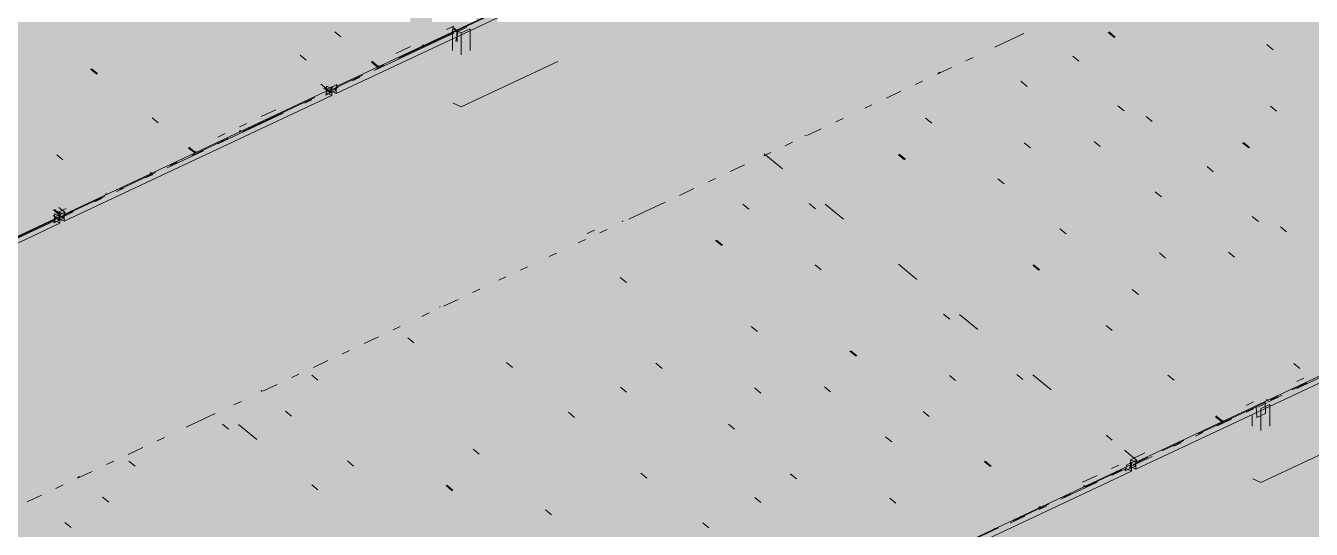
# Model space of a CAD drawing. Header units: millimetres. Extents: x 5 to 1315, y 5 to 292.
# Drawn here: x 1129.06 to 1138.85, y 240.31 to 244.14 of the extents above; entities that cross this region are included whole.
import ezdxf

# ---------------------------------------------------------------- set-up
doc = ezdxf.new("R2010")
doc.units = ezdxf.units.MM
doc.layers.add('EXISTING', color=7, linetype='Continuous')
doc.layers.add('IMAGES', color=7, linetype='Continuous')

# ---------------------------------------------------------------- blocks, each defined once
blk = doc.blocks.new('SHEET_03')
at = {"layer": 'EXISTING', "color": 250, "lineweight": 9}
for p, q in [((231.4271, 243.6754), (233.4635, 244.6314)), ((231.4271, 243.6234), (233.4635, 244.5794)), ((231.9016, 243.8917), (232.8373, 244.331)), ((231.4161, 244.0905), (231.4628, 244.0534)), ((231.7157, 243.798), (232.3211, 244.0822)), ((232.3211, 244.1342), (232.2661, 244.1084)), ((232.307, 244.1318), (232.3537, 244.0947)), ((232.312, 244.1157), (232.3786, 244.0844)), ((232.312, 243.9491), (232.312, 244.1157)), ((232.3537, 244.0947), (232.3369, 244.022)), ((232.4105, 244.132), (232.3439, 244.1006)), ((232.3439, 244.1006), (232.3467, 244.0161)), ((232.4204, 244.126), (232.3537, 244.0947)), ((232.3786, 244.0844), (232.4453, 244.1157)), ((232.3786, 244.0844), (232.3786, 243.9178)), ((232.4453, 243.9491), (232.4453, 244.1157)), ((236.4388, 243.9753), (236.659, 244.0787)), ((237.3013, 244.0874), (237.3478, 244.0492)), ((237.3545, 244.0523), (237.308, 244.0905)), ((231.9909, 243.9792), (231.8808, 243.9275)), ((232.0826, 243.9903), (232.0809, 243.983)), ((232.0809, 243.983), (232.0876, 243.9862)), ((232.0893, 243.9935), (232.0826, 243.9903)), ((232.0876, 243.9862), (232.0893, 243.9935)), ((238.5554, 243.9561), (238.5089, 243.9943)), ((231.1987, 243.877), (231.152, 243.9141)), ((236.2187, 243.872), (236.2737, 243.8978)), ((237.0782, 243.8688), (237.0318, 243.907)), ((229.5579, 243.8082), (229.6046, 243.7711)), ((229.6113, 243.7743), (229.5646, 243.8113)), ((231.7415, 243.8237), (231.6948, 243.8608)), ((231.6965, 243.8681), (231.7432, 243.831)), ((231.7365, 243.8142), (231.7915, 243.84)), ((231.7432, 243.831), (231.7415, 243.8237)), ((231.7415, 243.8237), (231.7482, 243.8268)), ((231.7499, 243.8341), (231.7432, 243.831)), ((231.7482, 243.8268), (231.7499, 243.8341)), ((232.3786, 243.5216), (233.1121, 243.8659)), ((235.9985, 243.7686), (236.1086, 243.8203)), ((236.0101, 243.7749), (236.012, 243.782)), ((236.0168, 243.778), (236.0101, 243.7749)), ((236.012, 243.782), (236.0186, 243.7852)), ((236.0186, 243.7852), (236.0168, 243.778)), ((231.3106, 243.6935), (231.3573, 243.6565)), ((231.3521, 243.6793), (231.3938, 243.6597)), ((231.3521, 243.6273), (231.3521, 243.6793)), ((231.399, 243.676), (231.3573, 243.6565)), ((231.3885, 243.6306), (231.399, 243.676)), ((231.4323, 243.6917), (231.3907, 243.6721)), ((231.4063, 243.6592), (231.6264, 243.7625)), ((231.4219, 243.6462), (231.4323, 243.6917)), ((231.5506, 243.7204), (231.6056, 243.7463)), ((235.8334, 243.6911), (235.8884, 243.7169)), ((236.6832, 243.6772), (236.6368, 243.7154)), ((229.3574, 242.7037), (231.3938, 243.6597)), ((229.3574, 242.6517), (231.3938, 243.6077)), ((230.7125, 243.3334), (231.2629, 243.5918)), ((231.3335, 243.6637), (231.3802, 243.6267)), ((231.3885, 243.6306), (231.3418, 243.6676)), ((231.3573, 243.6565), (231.3469, 243.611)), ((231.3469, 243.611), (231.3885, 243.6306)), ((231.3938, 243.6077), (231.3521, 243.6273)), ((231.3907, 243.6721), (231.3802, 243.6267)), ((231.3802, 243.6267), (231.4219, 243.6462)), ((231.3854, 243.6429), (231.4405, 243.6688)), ((231.3854, 243.6429), (231.4271, 243.6234)), ((231.3938, 243.6597), (231.3938, 243.6077)), ((231.4271, 243.6234), (231.4271, 243.6754)), ((235.6133, 243.5877), (235.7233, 243.6394)), ((230.9668, 243.4984), (230.8568, 243.4468)), ((231.187, 243.5498), (231.242, 243.5756)), ((232.3175, 243.5503), (232.3786, 243.5216)), ((235.4481, 243.5102), (235.5032, 243.5361)), ((237.3748, 243.5281), (237.4213, 243.4899)), ((238.5821, 243.4887), (238.5356, 243.5269)), ((230.0252, 243.4375), (230.0719, 243.4004)), ((230.5265, 243.2397), (231.0219, 243.4722)), ((230.7467, 243.3951), (230.6916, 243.3692)), ((235.228, 243.4069), (235.283, 243.4327)), ((235.9579, 243.3967), (235.9115, 243.4349)), ((237.6357, 243.4105), (237.5892, 243.4487)), ((230.5816, 243.3176), (230.5265, 243.2917)), ((230.6916, 243.3373), (230.69, 243.33)), ((230.69, 243.33), (230.6966, 243.3332)), ((230.6983, 243.3404), (230.6916, 243.3373)), ((230.6966, 243.3332), (230.6983, 243.3404)), ((234.9937, 243.304), (235.0004, 243.3071)), ((235.0078, 243.3035), (235.1179, 243.3552)), ((230.1413, 243.0588), (230.4165, 243.188)), ((230.3506, 243.1707), (230.3038, 243.2078)), ((230.3055, 243.215), (230.3522, 243.178)), ((230.3272, 243.1526), (230.6024, 243.2818)), ((234.8427, 243.226), (234.8978, 243.2518)), ((236.6623, 243.2474), (236.7088, 243.2092)), ((237.2407, 243.2189), (237.1942, 243.2571)), ((238.3233, 243.2472), (238.3698, 243.209)), ((238.3765, 243.2122), (238.33, 243.2504)), ((229.2996, 243.1559), (229.3464, 243.1188)), ((230.1621, 243.0751), (230.2171, 243.1009)), ((230.3522, 243.178), (230.3506, 243.1707)), ((230.3506, 243.1707), (230.3572, 243.1738)), ((230.3589, 243.1811), (230.3522, 243.178)), ((230.3572, 243.1738), (230.3589, 243.1811)), ((234.6776, 243.1485), (234.7326, 243.1743)), ((234.8226, 243.0498), (234.6833, 243.1644)), ((235.7048, 243.1578), (235.7512, 243.1197)), ((235.7579, 243.1228), (235.7115, 243.161)), ((229.7768, 242.8942), (230.052, 243.0234)), ((229.9761, 242.9813), (230.0312, 243.0071)), ((230.0128, 243.0186), (230.0112, 243.0114)), ((230.0112, 243.0114), (230.0178, 243.0145)), ((230.0195, 243.0218), (230.0128, 243.0186)), ((230.0178, 243.0145), (230.0195, 243.0218)), ((234.4241, 243.0295), (234.5342, 243.0811)), ((238.1002, 243.0286), (238.0538, 243.0668)), ((229.756, 242.8779), (229.811, 242.9038)), ((234.0388, 242.8486), (234.1489, 242.9003)), ((234.259, 242.952), (234.314, 242.9778)), ((236.4623, 242.9735), (236.5087, 242.9353)), ((229.3365, 242.6875), (229.6668, 242.8425)), ((229.5909, 242.8004), (229.6459, 242.8263)), ((229.6734, 242.8593), (229.6718, 242.852)), ((229.6718, 242.852), (229.6784, 242.8551)), ((229.6801, 242.8624), (229.6734, 242.8593)), ((229.6784, 242.8551), (229.6801, 242.8624)), ((233.6536, 242.6677), (233.9288, 242.7969)), ((237.7052, 242.837), (237.6588, 242.8752)), ((229.2742, 242.7375), (229.3209, 242.7004)), ((229.2823, 242.7076), (229.324, 242.6881)), ((229.2823, 242.6556), (229.2823, 242.7076)), ((229.3293, 242.7043), (229.2825, 242.7414)), ((229.3293, 242.7043), (229.2876, 242.6848)), ((229.2898, 242.7245), (229.3365, 242.6875)), ((229.3054, 242.7116), (229.3521, 242.6745)), ((229.3209, 242.7004), (229.3105, 242.655)), ((229.3707, 242.7491), (229.3157, 242.7233)), ((229.3157, 242.7233), (229.3157, 242.6712)), ((229.3574, 242.7037), (229.3157, 242.7233)), ((229.3157, 242.6712), (229.4258, 242.7229)), ((229.3626, 242.72), (229.3159, 242.7571)), ((229.3188, 242.6589), (229.3293, 242.7043)), ((229.3626, 242.72), (229.3209, 242.7004)), ((229.3521, 242.6745), (229.3626, 242.72)), ((229.3574, 242.6517), (229.3574, 242.7037)), ((234.567, 242.7437), (234.5205, 242.7819)), ((235.0263, 242.7855), (235.0728, 242.7473)), ((235.2872, 242.668), (235.1478, 242.7825)), ((227.2876, 241.732), (229.324, 242.6881)), ((227.2876, 241.68), (229.324, 242.636)), ((228.732, 242.3972), (229.2823, 242.6556)), ((228.9179, 242.4909), (229.3032, 242.6718)), ((229.3188, 242.6589), (229.2721, 242.6959)), ((229.2876, 242.6848), (229.2771, 242.6393)), ((229.2771, 242.6393), (229.3188, 242.6589)), ((229.324, 242.636), (229.2823, 242.6556)), ((229.3105, 242.655), (229.3521, 242.6745)), ((229.3157, 242.6712), (229.3574, 242.6517)), ((229.324, 242.6881), (229.324, 242.636)), ((233.6028, 242.651), (233.6095, 242.6541)), ((238.3968, 242.6879), (238.4433, 242.6497)), ((238.6577, 242.5704), (238.6112, 242.6086)), ((233.2683, 242.4869), (233.3233, 242.5127)), ((233.3917, 242.5839), (233.3367, 242.5581)), ((233.4334, 242.5644), (233.4885, 242.5902)), ((234.3138, 242.5048), (234.3603, 242.4666)), ((234.367, 242.4698), (234.3205, 242.508)), ((236.98, 242.5566), (236.9335, 242.5947)), ((233.0482, 242.3835), (233.1032, 242.4093)), ((237.7375, 242.3722), (237.691, 242.4104)), ((238.2627, 242.3788), (238.2162, 242.417)), ((235.0713, 242.3205), (235.1178, 242.2823)), ((235.8446, 242.2097), (235.7053, 242.3243)), ((236.7268, 242.3177), (236.7733, 242.2795)), ((236.7799, 242.2827), (236.7335, 242.3208)), ((232.6629, 242.2026), (232.7179, 242.2285)), ((232.828, 242.2801), (232.883, 242.306)), ((233.5886, 242.2243), (233.635, 242.1861)), ((232.4644, 242.1095), (232.5195, 242.1353)), ((237.4843, 242.1334), (237.5308, 242.0952)), ((232.2443, 242.0061), (232.3544, 242.0578)), ((232.0792, 241.9286), (232.1342, 241.9544)), ((232.2118, 241.998), (232.2185, 242.0011)), ((236.0484, 241.9454), (236.0948, 241.9072)), ((236.3092, 241.8278), (236.1698, 241.9424)), ((231.859, 241.8252), (231.914, 241.8511)), ((234.6315, 241.814), (234.585, 241.8522)), ((237.2843, 241.8595), (237.3307, 241.8213)), ((231.6389, 241.7219), (231.7489, 241.7736)), ((232.0185, 241.7272), (231.972, 241.7654)), ((237.5114, 240.819), (239.5478, 241.7751)), ((237.5114, 240.767), (239.5478, 241.723)), ((231.4737, 241.6444), (231.5288, 241.6702)), ((235.3358, 241.6647), (235.3823, 241.6265)), ((235.389, 241.6296), (235.3425, 241.6678)), ((231.2536, 241.541), (231.3637, 241.5927)), ((232.7228, 241.5779), (232.7693, 241.5397)), ((233.9062, 241.5335), (233.8598, 241.5717)), ((238.7595, 241.5321), (238.713, 241.5703)), ((238.7356, 241.3808), (239.2309, 241.6134)), ((231.0885, 241.4635), (231.1435, 241.4893)), ((231.2401, 241.4818), (231.2865, 241.4436)), ((236.0933, 241.4803), (236.1398, 241.4422)), ((236.6058, 241.4871), (236.6523, 241.4489)), ((236.8667, 241.3696), (236.7273, 241.4841)), ((237.8019, 241.4425), (237.7555, 241.4807)), ((238.7906, 241.4587), (238.7356, 241.4329)), ((230.8542, 241.3606), (230.8609, 241.3638)), ((230.8609, 241.3638), (230.8591, 241.3566)), ((230.8683, 241.3601), (230.9784, 241.4118)), ((233.6355, 241.3526), (233.5891, 241.3908)), ((234.6106, 241.3842), (234.657, 241.346)), ((235.1889, 241.3557), (235.1425, 241.3939)), ((238.5154, 241.2775), (238.6255, 241.3292)), ((238.7014, 241.3712), (238.8114, 241.4229)), ((230.6482, 241.2568), (230.7032, 241.2826)), ((237.9859, 241.0353), (238.4262, 241.242)), ((238.4053, 241.2778), (238.3503, 241.252)), ((238.4947, 241.2756), (238.428, 241.2443)), ((238.428, 241.2443), (238.4311, 241.1597)), ((238.5053, 241.2691), (238.4386, 241.2378)), ((238.4629, 241.228), (238.5296, 241.2593)), ((238.4978, 241.191), (238.4947, 241.2756)), ((238.5063, 241.2932), (238.5045, 241.2861)), ((238.5045, 241.2861), (238.5112, 241.2892)), ((238.513, 241.2964), (238.5063, 241.2932)), ((238.5112, 241.2892), (238.513, 241.2964)), ((238.5296, 241.0928), (238.5296, 241.2593)), ((238.5363, 241.2937), (238.5913, 241.3196)), ((230.2846, 241.0861), (230.5048, 241.1894)), ((231.04, 241.2079), (231.0865, 241.1697)), ((233.2405, 241.161), (233.1941, 241.1992)), ((235.8933, 241.2064), (235.9398, 241.1683)), ((238.1651, 241.1267), (238.1186, 241.1649)), ((238.1204, 241.1721), (238.1669, 241.1339)), ((238.1301, 241.0966), (238.2402, 241.1483)), ((238.1669, 241.1339), (238.1651, 241.1267)), ((238.1736, 241.137), (238.1669, 241.1339)), ((238.1718, 241.1299), (238.1736, 241.137)), ((238.3503, 241.2), (238.4053, 241.2258)), ((238.3962, 241.0928), (238.3962, 241.176)), ((238.4311, 241.1597), (238.4978, 241.191)), ((238.4629, 241.228), (238.4629, 241.0615)), ((230.5617, 241.1094), (230.6081, 241.0712)), ((230.8225, 240.9919), (230.6831, 241.1065)), ((234.4105, 241.1103), (234.457, 241.0721)), ((237.965, 241.0191), (238.0201, 241.0449)), ((238.1651, 241.1267), (238.1718, 241.1299)), ((230.0644, 240.9827), (230.1195, 241.0086)), ((235.6535, 240.9739), (235.607, 241.012)), ((237.3312, 240.9877), (237.2847, 241.0259)), ((237.7107, 240.9061), (237.8758, 240.9837)), ((237.7999, 240.9416), (237.855, 240.9674)), ((237.8257, 240.9674), (237.8324, 240.9705)), ((238.4629, 240.6652), (239.1963, 241.0095)), ((229.8443, 240.8794), (229.9544, 240.9311)), ((232.5153, 240.8805), (232.4688, 240.9187)), ((237.517, 240.8349), (237.4241, 240.9113)), ((237.5798, 240.8903), (237.4697, 240.8386)), ((237.4697, 240.7865), (237.6348, 240.8641)), ((237.4905, 240.8028), (237.6006, 240.8545)), ((229.459, 240.6985), (229.5691, 240.7502)), ((229.6792, 240.8019), (229.7342, 240.8277)), ((229.8491, 240.8288), (229.8956, 240.7906)), ((231.5577, 240.7909), (231.5113, 240.8291)), ((235.4416, 239.8473), (237.478, 240.8034)), ((235.4416, 239.7953), (237.478, 240.7513)), ((236.3579, 240.8246), (236.4043, 240.7864)), ((236.411, 240.7895), (236.3645, 240.8277)), ((237.127, 240.6321), (237.4021, 240.7613)), ((237.3813, 240.7971), (237.3263, 240.7713)), ((237.3263, 240.7192), (237.4364, 240.7709)), ((237.442, 240.7997), (237.4307, 240.755)), ((237.4307, 240.755), (237.4724, 240.7745)), ((237.478, 240.7513), (237.4364, 240.7709)), ((237.4837, 240.8193), (237.442, 240.7997)), ((237.4754, 240.8154), (237.464, 240.7706)), ((237.464, 240.7706), (237.5057, 240.7902)), ((237.4697, 240.8386), (237.4697, 240.7865)), ((237.5114, 240.819), (237.4697, 240.8386)), ((237.4697, 240.7865), (237.5114, 240.767)), ((237.4724, 240.7745), (237.4837, 240.8193)), ((237.517, 240.8349), (237.4754, 240.8154)), ((237.478, 240.8034), (237.478, 240.7513)), ((237.5057, 240.7902), (237.517, 240.8349)), ((237.5114, 240.767), (237.5114, 240.819)), ((229.2939, 240.621), (229.3489, 240.6468)), ((229.4615, 240.7004), (229.4633, 240.7076)), ((229.4681, 240.7036), (229.4615, 240.7004)), ((229.4633, 240.7076), (229.4699, 240.7107)), ((229.4699, 240.7107), (229.4681, 240.7036)), ((231.287, 240.61), (231.2406, 240.6482)), ((232.3152, 240.6066), (232.2688, 240.6448)), ((233.7449, 240.7378), (233.7913, 240.6996)), ((234.9282, 240.6934), (234.8818, 240.7316)), ((236.941, 240.5383), (237.2162, 240.6675)), ((237.2162, 240.7196), (237.1061, 240.6679)), ((238.4018, 240.6939), (238.4629, 240.6652)), ((229.0738, 240.5176), (229.1838, 240.5693)), ((229.6491, 240.5549), (229.6956, 240.5167)), ((232.2621, 240.6416), (232.3086, 240.6035)), ((234.6575, 240.5124), (234.6111, 240.5506)), ((235.6857, 240.509), (235.6393, 240.5472)), ((236.9618, 240.5546), (237.0169, 240.5804)), ((237.1154, 240.6402), (237.1135, 240.633)), ((237.1135, 240.633), (237.1202, 240.6362)), ((237.122, 240.6433), (237.1154, 240.6402)), ((237.1202, 240.6362), (237.122, 240.6433)), ((233.0196, 240.4573), (233.0661, 240.4191)), ((236.5766, 240.3737), (236.8518, 240.5029)), ((236.776, 240.4809), (236.7741, 240.4737)), ((236.7741, 240.4737), (236.7808, 240.4768)), ((236.7759, 240.4608), (236.8309, 240.4867)), ((236.7826, 240.484), (236.776, 240.4809)), ((236.7808, 240.4768), (236.7826, 240.484)), ((229.4093, 240.3223), (229.3628, 240.3605)), ((234.2625, 240.3208), (234.2161, 240.359)), ((236.5557, 240.3575), (236.6658, 240.4091)), ((235.751, 239.9861), (236.4665, 240.322)), ((236.4347, 240.3144), (236.4414, 240.3175))]:
    blk.add_line(p, q, dxfattribs=at)
at = {"layer": 'IMAGES', "color": 7}
for points in [[(231.9895, 244), (232.1561, 244), (231.9895, 244.3333), (232.1561, 244.3333)], [(232.4894, 244), (232.656, 244), (232.4894, 244.3333), (232.656, 244.3333)], [(228.1568, 244), (230.6564, 244), (228.1568, 244.1667), (230.6564, 244.1667)], [(230.6564, 244), (231.1563, 244), (230.6564, 244.1667), (231.1563, 244.1667)], [(231.1563, 244), (231.9895, 244), (231.1563, 244.1667), (231.9895, 244.1667)], [(232.1561, 244), (232.4894, 244), (232.1561, 244.1667), (232.4894, 244.1667)], [(232.656, 244), (232.8226, 244), (232.656, 244.1667), (232.8226, 244.1667)], [(232.8226, 244), (232.9893, 244), (232.8226, 244.1667), (232.9893, 244.1667)], [(232.9893, 244), (233.1559, 244), (232.9893, 244.1667), (233.1559, 244.1667)], [(233.1559, 244), (233.3225, 244), (233.1559, 244.1667), (233.3225, 244.1667)], [(233.3225, 244), (236.1554, 244), (233.3225, 244.1667), (236.1554, 244.1667)], [(236.1554, 244), (236.322, 244), (236.1554, 244.1667), (236.322, 244.1667)], [(236.322, 244), (236.4886, 244), (236.322, 244.1667), (236.4886, 244.1667)], [(236.4886, 244), (236.6553, 244), (236.4886, 244.1667), (236.6553, 244.1667)], [(236.6553, 244), (236.8219, 244), (236.6553, 244.1667), (236.8219, 244.1667)], [(236.8219, 244), (238.8215, 244), (236.8219, 244.1667), (238.8215, 244.1667)], [(238.8215, 244), (238.9882, 244), (238.8215, 244.1667), (238.9882, 244.1667)], [(227.8236, 243.8333), (229.8232, 243.8333), (227.8236, 244), (229.8232, 244)], [(229.8232, 243.8333), (229.9898, 243.8333), (229.8232, 244), (229.9898, 244)], [(229.9898, 243.8333), (230.9896, 243.8333), (229.9898, 244), (230.9896, 244)], [(230.9896, 243.8333), (231.1563, 243.8333), (230.9896, 244), (231.1563, 244)], [(231.1563, 243.8333), (231.8228, 243.8333), (231.1563, 244), (231.8228, 244)], [(231.8228, 243.8333), (231.9895, 243.8333), (231.8228, 244), (231.9895, 244)], [(231.9895, 243.8333), (232.1561, 243.8333), (231.9895, 244), (232.1561, 244)], [(232.1561, 243.8333), (232.9893, 243.8333), (232.1561, 244), (232.9893, 244)], [(232.9893, 243.8333), (233.1559, 243.8333), (232.9893, 244), (233.1559, 244)], [(233.1559, 243.6667), (233.3225, 243.6667), (233.1559, 244), (233.3225, 244)], [(233.3225, 243.6667), (233.4892, 243.6667), (233.3225, 244), (233.4892, 244)], [(233.4892, 243.8333), (235.8221, 243.8333), (233.4892, 244), (235.8221, 244)], [(235.8221, 243.8333), (235.9887, 243.8333), (235.8221, 244), (235.9887, 244)], [(235.9887, 243.8333), (236.1554, 243.8333), (235.9887, 244), (236.1554, 244)], [(236.1554, 243.8333), (236.322, 243.8333), (236.1554, 244), (236.322, 244)], [(236.322, 243.8333), (236.4886, 243.8333), (236.322, 244), (236.4886, 244)], [(236.4886, 243.8333), (236.8219, 243.8333), (236.4886, 244), (236.8219, 244)], [(236.8219, 243.8333), (236.9885, 243.8333), (236.8219, 244), (236.9885, 244)], [(236.9885, 243.8333), (237.3218, 243.8333), (236.9885, 244), (237.3218, 244)], [(237.3218, 243.8333), (237.4884, 243.8333), (237.3218, 244), (237.4884, 244)], [(237.4884, 243.8333), (240.1546, 243.8333), (237.4884, 244), (240.1546, 244)], [(228.6568, 243.6667), (229.6566, 243.6667), (228.6568, 243.8333), (229.6566, 243.8333)], [(229.6566, 243.5), (229.8232, 243.5), (229.6566, 243.8333), (229.8232, 243.8333)], [(229.8232, 243.6667), (231.1563, 243.6667), (229.8232, 243.8333), (231.1563, 243.8333)], [(231.1563, 243.5), (231.3229, 243.5), (231.1563, 243.8333), (231.3229, 243.8333)], [(231.3229, 243.5), (231.4896, 243.5), (231.3229, 243.8333), (231.4896, 243.8333)], [(231.4896, 243.6667), (231.6562, 243.6667), (231.4896, 243.8333), (231.6562, 243.8333)], [(231.6562, 243.6667), (232.9893, 243.6667), (231.6562, 243.8333), (232.9893, 243.8333)], [(232.9893, 243.6667), (233.1559, 243.6667), (232.9893, 243.8333), (233.1559, 243.8333)], [(233.4892, 243.6667), (235.4888, 243.6667), (233.4892, 243.8333), (235.4888, 243.8333)], [(235.4888, 243.6667), (235.6554, 243.6667), (235.4888, 243.8333), (235.6554, 243.8333)], [(235.6554, 243.6667), (235.8221, 243.6667), (235.6554, 243.8333), (235.8221, 243.8333)], [(235.8221, 243.6667), (235.9887, 243.6667), (235.8221, 243.8333), (235.9887, 243.8333)], [(235.9887, 243.6667), (236.1554, 243.6667), (235.9887, 243.8333), (236.1554, 243.8333)], [(236.1554, 243.6667), (236.9885, 243.6667), (236.1554, 243.8333), (236.9885, 243.8333)], [(236.9885, 243.6667), (237.3218, 243.6667), (236.9885, 243.8333), (237.3218, 243.8333)], [(237.3218, 243.6667), (238.6549, 243.6667), (237.3218, 243.8333), (238.6549, 243.8333)], [(238.6549, 243.6667), (238.8215, 243.6667), (238.6549, 243.8333), (238.8215, 243.8333)], [(238.8215, 243.6667), (239.3214, 243.6667), (238.8215, 243.8333), (239.3214, 243.8333)], [(228.3235, 243.5), (229.6566, 243.5), (228.3235, 243.6667), (229.6566, 243.6667)], [(229.8232, 243.5), (230.3231, 243.5), (229.8232, 243.6667), (230.3231, 243.6667)], [(230.3231, 243.5), (230.4897, 243.5), (230.3231, 243.6667), (230.4897, 243.6667)], [(230.4897, 243.5), (230.823, 243.5), (230.4897, 243.6667), (230.823, 243.6667)], [(230.823, 243.3333), (230.9896, 243.3333), (230.823, 243.6667), (230.9896, 243.6667)], [(230.9896, 243.5), (231.1563, 243.5), (230.9896, 243.6667), (231.1563, 243.6667)], [(231.4896, 243.5), (231.6562, 243.5), (231.4896, 243.6667), (231.6562, 243.6667)], [(231.6562, 243.5), (231.8228, 243.5), (231.6562, 243.6667), (231.8228, 243.6667)], [(231.8228, 243.5), (231.9895, 243.5), (231.8228, 243.6667), (231.9895, 243.6667)], [(231.9895, 243.5), (232.8226, 243.5), (231.9895, 243.6667), (232.8226, 243.6667)], [(232.8226, 243.5), (232.9893, 243.5), (232.8226, 243.6667), (232.9893, 243.6667)], [(232.9893, 243.5), (233.1559, 243.5), (232.9893, 243.6667), (233.1559, 243.6667)], [(233.1559, 243.5), (233.3225, 243.5), (233.1559, 243.6667), (233.3225, 243.6667)], [(233.3225, 243.5), (234.9889, 243.5), (233.3225, 243.6667), (234.9889, 243.6667)], [(234.9889, 243.5), (235.1555, 243.5), (234.9889, 243.6667), (235.1555, 243.6667)], [(235.1555, 243.5), (235.4888, 243.5), (235.1555, 243.6667), (235.4888, 243.6667)], [(235.4888, 243.5), (235.8221, 243.5), (235.4888, 243.6667), (235.8221, 243.6667)], [(235.8221, 243.5), (236.1554, 243.5), (235.8221, 243.6667), (236.1554, 243.6667)], [(236.1554, 243.5), (236.322, 243.5), (236.1554, 243.6667), (236.322, 243.6667)], [(236.322, 243.5), (237.1552, 243.5), (236.322, 243.6667), (237.1552, 243.6667)], [(237.1552, 243.5), (237.3218, 243.5), (237.1552, 243.6667), (237.3218, 243.6667)], [(237.3218, 243.5), (239.3214, 243.5), (237.3218, 243.6667), (239.3214, 243.6667)], [(228.8234, 243.3333), (229.1567, 243.3333), (228.8234, 243.5), (229.1567, 243.5)], [(229.1567, 243.3333), (229.4899, 243.3333), (229.1567, 243.5), (229.4899, 243.5)], [(229.4899, 243.3333), (229.6566, 243.3333), (229.4899, 243.5), (229.6566, 243.5)], [(229.6566, 243.3333), (230.823, 243.3333), (229.6566, 243.5), (230.823, 243.5)], [(230.9896, 243.3333), (231.1563, 243.3333), (230.9896, 243.5), (231.1563, 243.5)], [(231.1563, 243.3333), (231.3229, 243.3333), (231.1563, 243.5), (231.3229, 243.5)], [(231.3229, 243.3333), (231.4896, 243.3333), (231.3229, 243.5), (231.4896, 243.5)], [(231.4896, 243.3333), (231.6562, 243.3333), (231.4896, 243.5), (231.6562, 243.5)], [(231.6562, 243.3333), (231.8228, 243.3333), (231.6562, 243.5), (231.8228, 243.5)], [(231.8228, 243.3333), (231.9895, 243.3333), (231.8228, 243.5), (231.9895, 243.5)], [(231.9895, 243.3333), (232.1561, 243.3333), (231.9895, 243.5), (232.1561, 243.5)], [(232.1561, 243.3333), (232.3227, 243.3333), (232.1561, 243.5), (232.3227, 243.5)], [(232.3227, 243.3333), (232.4894, 243.3333), (232.3227, 243.5), (232.4894, 243.5)], [(232.4894, 243.3333), (232.656, 243.3333), (232.4894, 243.5), (232.656, 243.5)], [(232.656, 243.3333), (232.8226, 243.3333), (232.656, 243.5), (232.8226, 243.5)], [(232.8226, 243.3333), (232.9893, 243.3333), (232.8226, 243.5), (232.9893, 243.5)], [(232.9893, 243.3333), (233.1559, 243.3333), (232.9893, 243.5), (233.1559, 243.5)], [(233.1559, 243.3333), (234.8223, 243.3333), (233.1559, 243.5), (234.8223, 243.5)], [(234.8223, 243.3333), (234.9889, 243.3333), (234.8223, 243.5), (234.9889, 243.5)], [(234.9889, 243.3333), (235.1555, 243.3333), (234.9889, 243.5), (235.1555, 243.5)], [(235.1555, 243.3333), (235.4888, 243.3333), (235.1555, 243.5), (235.4888, 243.5)], [(235.4888, 243.3333), (235.6554, 243.3333), (235.4888, 243.5), (235.6554, 243.5)], [(235.6554, 243.3333), (235.8221, 243.3333), (235.6554, 243.5), (235.8221, 243.5)], [(235.8221, 243.3333), (235.9887, 243.3333), (235.8221, 243.5), (235.9887, 243.5)], [(235.9887, 243.3333), (236.8219, 243.3333), (235.9887, 243.5), (236.8219, 243.5)], [(236.8219, 243.3333), (236.9885, 243.3333), (236.8219, 243.5), (236.9885, 243.5)], [(236.9885, 243.3333), (237.4884, 243.3333), (236.9885, 243.5), (237.4884, 243.5)], [(237.4884, 243.3333), (237.6551, 243.3333), (237.4884, 243.5), (237.6551, 243.5)], [(237.6551, 243.3333), (237.9883, 243.3333), (237.6551, 243.5), (237.9883, 243.5)], [(237.9883, 243.3333), (238.155, 243.3333), (237.9883, 243.5), (238.155, 243.5)], [(238.155, 243.3333), (240.6545, 243.3333), (238.155, 243.5), (240.6545, 243.5)], [(228.6568, 243.1667), (230.1565, 243.1667), (228.6568, 243.3333), (230.1565, 243.3333)], [(230.1565, 243.1667), (230.3231, 243.1667), (230.1565, 243.3333), (230.3231, 243.3333)], [(230.3231, 243.1667), (230.4897, 243.1667), (230.3231, 243.3333), (230.4897, 243.3333)], [(230.4897, 243.1667), (230.6564, 243.1667), (230.4897, 243.3333), (230.6564, 243.3333)], [(230.6564, 243.1667), (230.823, 243.1667), (230.6564, 243.3333), (230.823, 243.3333)], [(230.823, 243.1667), (230.9896, 243.1667), (230.823, 243.3333), (230.9896, 243.3333)], [(230.9896, 243.1667), (231.1563, 243.1667), (230.9896, 243.3333), (231.1563, 243.3333)], [(231.1563, 243.1667), (231.3229, 243.1667), (231.1563, 243.3333), (231.3229, 243.3333)], [(231.3229, 243.1667), (231.4896, 243.1667), (231.3229, 243.3333), (231.4896, 243.3333)], [(231.4896, 243.1667), (231.9895, 243.1667), (231.4896, 243.3333), (231.9895, 243.3333)], [(231.9895, 243.1667), (232.3227, 243.1667), (231.9895, 243.3333), (232.3227, 243.3333)], [(232.3227, 243.1667), (232.4894, 243.1667), (232.3227, 243.3333), (232.4894, 243.3333)], [(232.4894, 243.1667), (232.656, 243.1667), (232.4894, 243.3333), (232.656, 243.3333)], [(232.656, 243.1667), (232.8226, 243.1667), (232.656, 243.3333), (232.8226, 243.3333)], [(232.8226, 243.1667), (234.3224, 243.1667), (232.8226, 243.3333), (234.3224, 243.3333)], [(234.3224, 243.1667), (234.6556, 243.1667), (234.3224, 243.3333), (234.6556, 243.3333)], [(234.6556, 243.1667), (234.8223, 243.1667), (234.6556, 243.3333), (234.8223, 243.3333)], [(234.8223, 243.1667), (234.9889, 243.1667), (234.8223, 243.3333), (234.9889, 243.3333)], [(234.9889, 243.1667), (235.8221, 243.1667), (234.9889, 243.3333), (235.8221, 243.3333)], [(235.8221, 243.1667), (236.1554, 243.1667), (235.8221, 243.3333), (236.1554, 243.3333)], [(236.1554, 243.1667), (237.4884, 243.1667), (236.1554, 243.3333), (237.4884, 243.3333)], [(237.4884, 243.1667), (237.9883, 243.1667), (237.4884, 243.3333), (237.9883, 243.3333)], [(237.9883, 243.1667), (239.3214, 243.1667), (237.9883, 243.3333), (239.3214, 243.3333)], [(228.99, 243), (229.9898, 243), (228.99, 243.1667), (229.9898, 243.1667)], [(229.9898, 243), (230.3231, 243), (229.9898, 243.1667), (230.3231, 243.1667)], [(230.3231, 243), (230.4897, 243), (230.3231, 243.1667), (230.4897, 243.1667)], [(230.4897, 243), (230.6564, 243), (230.4897, 243.1667), (230.6564, 243.1667)], [(230.6564, 243), (230.823, 243), (230.6564, 243.1667), (230.823, 243.1667)], [(230.823, 243), (230.9896, 243), (230.823, 243.1667), (230.9896, 243.1667)], [(230.9896, 243), (231.1563, 243), (230.9896, 243.1667), (231.1563, 243.1667)], [(231.1563, 243), (233.9891, 243), (231.1563, 243.1667), (233.9891, 243.1667)], [(233.9891, 243), (234.3224, 243), (233.9891, 243.1667), (234.3224, 243.1667)], [(234.3224, 243), (234.6556, 243), (234.3224, 243.1667), (234.6556, 243.1667)], [(234.6556, 243), (234.8223, 243), (234.6556, 243.1667), (234.8223, 243.1667)], [(234.8223, 243), (236.1554, 243), (234.8223, 243.1667), (236.1554, 243.1667)], [(236.1554, 243), (236.322, 243), (236.1554, 243.1667), (236.322, 243.1667)], [(236.322, 243), (236.4886, 243), (236.322, 243.1667), (236.4886, 243.1667)], [(236.4886, 243), (236.6553, 243), (236.4886, 243.1667), (236.6553, 243.1667)], [(236.6553, 243), (236.9885, 243), (236.6553, 243.1667), (236.9885, 243.1667)], [(236.9885, 243), (238.4882, 243), (236.9885, 243.1667), (238.4882, 243.1667)], [(238.4882, 243), (238.6549, 243), (238.4882, 243.1667), (238.6549, 243.1667)], [(238.6549, 243), (241.1544, 243), (238.6549, 243.1667), (241.1544, 243.1667)], [(228.99, 242.8333), (229.1567, 242.8333), (228.99, 243), (229.1567, 243)], [(229.1567, 242.8333), (229.9898, 242.8333), (229.1567, 243), (229.9898, 243)], [(229.9898, 242.8333), (230.3231, 242.8333), (229.9898, 243), (230.3231, 243)], [(230.3231, 242.8333), (230.6564, 242.8333), (230.3231, 243), (230.6564, 243)], [(230.6564, 242.8333), (230.823, 242.8333), (230.6564, 243), (230.823, 243)], [(230.823, 242.8333), (233.6558, 242.8333), (230.823, 243), (233.6558, 243)], [(233.6558, 242.8333), (233.8225, 242.8333), (233.6558, 243), (233.8225, 243)], [(233.8225, 242.8333), (233.9891, 242.8333), (233.8225, 243), (233.9891, 243)], [(233.9891, 242.8333), (234.1557, 242.8333), (233.9891, 243), (234.1557, 243)], [(234.1557, 242.8333), (234.3224, 242.8333), (234.1557, 243), (234.3224, 243)], [(234.3224, 242.8333), (234.8223, 242.8333), (234.3224, 243), (234.8223, 243)], [(234.8223, 242.6667), (234.9889, 242.6667), (234.8223, 243), (234.9889, 243)], [(234.9889, 242.8333), (235.8221, 242.8333), (234.9889, 243), (235.8221, 243)], [(235.8221, 242.8333), (235.9887, 242.8333), (235.8221, 243), (235.9887, 243)], [(235.9887, 242.8333), (236.322, 242.8333), (235.9887, 243), (236.322, 243)], [(236.322, 242.8333), (236.4886, 242.8333), (236.322, 243), (236.4886, 243)], [(236.4886, 242.8333), (236.6553, 242.8333), (236.4886, 243), (236.6553, 243)], [(236.6553, 242.8333), (237.9883, 242.8333), (236.6553, 243), (237.9883, 243)], [(237.9883, 242.8333), (238.155, 242.8333), (237.9883, 243), (238.155, 243)], [(238.155, 242.8333), (239.6547, 242.8333), (238.155, 243), (239.6547, 243)], [(228.99, 242.6667), (229.1567, 242.6667), (228.99, 242.8333), (229.1567, 242.8333)], [(229.1567, 242.6667), (229.6566, 242.6667), (229.1567, 242.8333), (229.6566, 242.8333)], [(229.6566, 242.6667), (229.8232, 242.6667), (229.6566, 242.8333), (229.8232, 242.8333)], [(229.8232, 242.6667), (229.9898, 242.6667), (229.8232, 242.8333), (229.9898, 242.8333)], [(229.9898, 242.6667), (230.3231, 242.6667), (229.9898, 242.8333), (230.3231, 242.8333)], [(230.3231, 242.6667), (233.1559, 242.6667), (230.3231, 242.8333), (233.1559, 242.8333)], [(233.1559, 242.6667), (233.3225, 242.6667), (233.1559, 242.8333), (233.3225, 242.8333)], [(233.3225, 242.6667), (233.4892, 242.6667), (233.3225, 242.8333), (233.4892, 242.8333)], [(233.4892, 242.6667), (233.6558, 242.6667), (233.4892, 242.8333), (233.6558, 242.8333)], [(233.6558, 242.6667), (233.8225, 242.6667), (233.6558, 242.8333), (233.8225, 242.8333)], [(233.8225, 242.6667), (233.9891, 242.6667), (233.8225, 242.8333), (233.9891, 242.8333)], [(233.9891, 242.6667), (234.8223, 242.6667), (233.9891, 242.8333), (234.8223, 242.8333)], [(234.9889, 242.6667), (236.4886, 242.6667), (234.9889, 242.8333), (236.4886, 242.8333)], [(236.4886, 242.6667), (236.8219, 242.6667), (236.4886, 242.8333), (236.8219, 242.8333)], [(236.8219, 242.6667), (240.3212, 242.6667), (236.8219, 242.8333), (240.3212, 242.8333)], [(228.8234, 242.5), (229.1567, 242.5), (228.8234, 242.6667), (229.1567, 242.6667)], [(229.1567, 242.5), (229.4899, 242.5), (229.1567, 242.6667), (229.4899, 242.6667)], [(229.4899, 242.5), (229.6566, 242.5), (229.4899, 242.6667), (229.6566, 242.6667)], [(229.6566, 242.5), (229.9898, 242.5), (229.6566, 242.6667), (229.9898, 242.6667)], [(229.9898, 242.5), (232.9893, 242.5), (229.9898, 242.6667), (232.9893, 242.6667)], [(232.9893, 242.5), (233.1559, 242.5), (232.9893, 242.6667), (233.1559, 242.6667)], [(233.1559, 242.5), (233.3225, 242.5), (233.1559, 242.6667), (233.3225, 242.6667)], [(233.3225, 242.5), (233.4892, 242.5), (233.3225, 242.6667), (233.4892, 242.6667)], [(233.4892, 242.5), (233.6558, 242.5), (233.4892, 242.6667), (233.6558, 242.6667)], [(233.6558, 242.5), (235.1555, 242.5), (233.6558, 242.6667), (235.1555, 242.6667)], [(235.1555, 242.5), (235.4888, 242.5), (235.1555, 242.6667), (235.4888, 242.6667)], [(235.4888, 242.5), (236.322, 242.5), (235.4888, 242.6667), (236.322, 242.6667)], [(236.322, 242.5), (236.4886, 242.5), (236.322, 242.6667), (236.4886, 242.6667)], [(236.4886, 242.5), (236.6553, 242.5), (236.4886, 242.6667), (236.6553, 242.6667)], [(236.6553, 242.5), (236.8219, 242.5), (236.6553, 242.6667), (236.8219, 242.6667)], [(236.8219, 242.5), (236.9885, 242.5), (236.8219, 242.6667), (236.9885, 242.6667)], [(236.9885, 242.5), (238.9882, 242.5), (236.9885, 242.6667), (238.9882, 242.6667)], [(228.99, 242.3333), (229.1567, 242.3333), (228.99, 242.5), (229.1567, 242.5)], [(229.1567, 242.3333), (229.3233, 242.3333), (229.1567, 242.5), (229.3233, 242.5)], [(229.3233, 242.3333), (229.6566, 242.3333), (229.3233, 242.5), (229.6566, 242.5)], [(229.6566, 242.3333), (232.656, 242.3333), (229.6566, 242.5), (232.656, 242.5)], [(232.656, 242.3333), (232.9893, 242.3333), (232.656, 242.5), (232.9893, 242.5)], [(232.9893, 242.3333), (233.1559, 242.3333), (232.9893, 242.5), (233.1559, 242.5)], [(233.1559, 242.3333), (233.3225, 242.3333), (233.1559, 242.5), (233.3225, 242.5)], [(233.3225, 242.3333), (233.8225, 242.3333), (233.3225, 242.5), (233.8225, 242.5)], [(233.8225, 242.3333), (233.9891, 242.3333), (233.8225, 242.5), (233.9891, 242.5)], [(233.9891, 242.3333), (235.3222, 242.3333), (233.9891, 242.5), (235.3222, 242.5)], [(235.3222, 242.3333), (235.4888, 242.3333), (235.3222, 242.5), (235.4888, 242.5)], [(235.4888, 242.3333), (235.6554, 242.3333), (235.4888, 242.5), (235.6554, 242.5)], [(235.6554, 242.3333), (236.8219, 242.3333), (235.6554, 242.5), (236.8219, 242.5)], [(236.8219, 242.3333), (237.3218, 242.3333), (236.8219, 242.5), (237.3218, 242.5)], [(237.3218, 242.3333), (238.6549, 242.3333), (237.3218, 242.5), (238.6549, 242.5)], [(238.6549, 242.3333), (238.9882, 242.3333), (238.6549, 242.5), (238.9882, 242.5)], [(228.99, 242.1667), (229.3233, 242.1667), (228.99, 242.3333), (229.3233, 242.3333)], [(229.3233, 242.1667), (231.9895, 242.1667), (229.3233, 242.3333), (231.9895, 242.3333)], [(231.9895, 242.1667), (232.1561, 242.1667), (231.9895, 242.3333), (232.1561, 242.3333)], [(232.1561, 242.1667), (232.4894, 242.1667), (232.1561, 242.3333), (232.4894, 242.3333)], [(232.4894, 242.1667), (232.656, 242.1667), (232.4894, 242.3333), (232.656, 242.3333)], [(232.656, 242.1667), (232.8226, 242.1667), (232.656, 242.3333), (232.8226, 242.3333)], [(232.8226, 242.1667), (233.1559, 242.1667), (232.8226, 242.3333), (233.1559, 242.3333)], [(233.1559, 242.1667), (235.1555, 242.1667), (233.1559, 242.3333), (235.1555, 242.3333)], [(235.1555, 242), (235.3222, 242), (235.1555, 242.3333), (235.3222, 242.3333)], [(235.3222, 242.1667), (235.6554, 242.1667), (235.3222, 242.3333), (235.6554, 242.3333)], [(235.6554, 242.1667), (235.8221, 242.1667), (235.6554, 242.3333), (235.8221, 242.3333)], [(235.8221, 242.1667), (237.1552, 242.1667), (235.8221, 242.3333), (237.1552, 242.3333)], [(237.1552, 242.1667), (237.4884, 242.1667), (237.1552, 242.3333), (237.4884, 242.3333)], [(237.4884, 242.1667), (237.8217, 242.1667), (237.4884, 242.3333), (237.8217, 242.3333)], [(237.8217, 242.1667), (237.9883, 242.1667), (237.8217, 242.3333), (237.9883, 242.3333)], [(237.9883, 242.1667), (239.4881, 242.1667), (237.9883, 242.3333), (239.4881, 242.3333)], [(228.99, 242), (231.8228, 242), (228.99, 242.1667), (231.8228, 242.1667)], [(231.8228, 242), (231.9895, 242), (231.8228, 242.1667), (231.9895, 242.1667)], [(231.9895, 242), (232.1561, 242), (231.9895, 242.1667), (232.1561, 242.1667)], [(232.1561, 242), (232.4894, 242), (232.1561, 242.1667), (232.4894, 242.1667)], [(232.4894, 242), (232.656, 242), (232.4894, 242.1667), (232.656, 242.1667)], [(232.656, 241.8333), (232.8226, 241.8333), (232.656, 242.1667), (232.8226, 242.1667)], [(232.8226, 242), (235.1555, 242), (232.8226, 242.1667), (235.1555, 242.1667)], [(235.3222, 242), (235.8221, 242), (235.3222, 242.1667), (235.8221, 242.1667)], [(235.8221, 241.8333), (235.9887, 241.8333), (235.8221, 242.1667), (235.9887, 242.1667)], [(235.9887, 242), (236.9885, 242), (235.9887, 242.1667), (236.9885, 242.1667)], [(236.9885, 242), (237.1552, 242), (236.9885, 242.1667), (237.1552, 242.1667)], [(237.1552, 242), (237.3218, 242), (237.1552, 242.1667), (237.3218, 242.1667)], [(237.3218, 242), (237.6551, 242), (237.3218, 242.1667), (237.6551, 242.1667)], [(237.6551, 242), (238.9882, 242), (237.6551, 242.1667), (238.9882, 242.1667)], [(228.99, 241.6667), (229.1567, 241.6667), (228.99, 242), (229.1567, 242)], [(229.1567, 241.8333), (231.4896, 241.8333), (229.1567, 242), (231.4896, 242)], [(231.4896, 241.8333), (231.6562, 241.8333), (231.4896, 242), (231.6562, 242)], [(231.6562, 241.8333), (231.8228, 241.8333), (231.6562, 242), (231.8228, 242)], [(231.8228, 241.8333), (231.9895, 241.8333), (231.8228, 242), (231.9895, 242)], [(231.9895, 241.8333), (232.1561, 241.8333), (231.9895, 242), (232.1561, 242)], [(232.1561, 241.8333), (232.656, 241.8333), (232.1561, 242), (232.656, 242)], [(232.8226, 241.8333), (234.9889, 241.8333), (232.8226, 242), (234.9889, 242)], [(234.9889, 241.8333), (235.1555, 241.8333), (234.9889, 242), (235.1555, 242)], [(235.1555, 241.8333), (235.8221, 241.8333), (235.1555, 242), (235.8221, 242)], [(235.9887, 241.8333), (237.4884, 241.8333), (235.9887, 242), (237.4884, 242)], [(237.4884, 241.8333), (237.6551, 241.8333), (237.4884, 242), (237.6551, 242)], [(237.6551, 241.8333), (237.8217, 241.8333), (237.6551, 242), (237.8217, 242)], [(237.8217, 241.8333), (239.4881, 241.8333), (237.8217, 242), (239.4881, 242)], [(229.1567, 241.6667), (231.1563, 241.6667), (229.1567, 241.8333), (231.1563, 241.8333)], [(231.1563, 241.6667), (231.4896, 241.6667), (231.1563, 241.8333), (231.4896, 241.8333)], [(231.4896, 241.6667), (231.6562, 241.6667), (231.4896, 241.8333), (231.6562, 241.8333)], [(231.6562, 241.6667), (231.8228, 241.6667), (231.6562, 241.8333), (231.8228, 241.8333)], [(231.8228, 241.6667), (232.3227, 241.6667), (231.8228, 241.8333), (232.3227, 241.8333)], [(232.3227, 241.6667), (232.4894, 241.6667), (232.3227, 241.8333), (232.4894, 241.8333)], [(232.4894, 241.6667), (232.9893, 241.6667), (232.4894, 241.8333), (232.9893, 241.8333)], [(232.9893, 241.6667), (233.1559, 241.6667), (232.9893, 241.8333), (233.1559, 241.8333)], [(233.1559, 241.6667), (233.4892, 241.6667), (233.1559, 241.8333), (233.4892, 241.8333)], [(233.4892, 241.6667), (233.6558, 241.6667), (233.4892, 241.8333), (233.6558, 241.8333)], [(233.6558, 241.6667), (234.1557, 241.6667), (233.6558, 241.8333), (234.1557, 241.8333)], [(234.1557, 241.6667), (234.3224, 241.6667), (234.1557, 241.8333), (234.3224, 241.8333)], [(234.3224, 241.6667), (235.6554, 241.6667), (234.3224, 241.8333), (235.6554, 241.8333)], [(235.6554, 241.6667), (235.8221, 241.6667), (235.6554, 241.8333), (235.8221, 241.8333)], [(235.8221, 241.6667), (236.322, 241.6667), (235.8221, 241.8333), (236.322, 241.8333)], [(236.322, 241.6667), (236.4886, 241.6667), (236.322, 241.8333), (236.4886, 241.8333)], [(236.4886, 241.6667), (237.6551, 241.6667), (236.4886, 241.8333), (237.6551, 241.8333)], [(237.6551, 241.6667), (237.8217, 241.6667), (237.6551, 241.8333), (237.8217, 241.8333)], [(237.8217, 241.6667), (237.9883, 241.6667), (237.8217, 241.8333), (237.9883, 241.8333)], [(237.9883, 241.6667), (238.3216, 241.6667), (237.9883, 241.8333), (238.3216, 241.8333)], [(238.3216, 241.6667), (238.4882, 241.6667), (238.3216, 241.8333), (238.4882, 241.8333)], [(238.4882, 241.6667), (239.3214, 241.6667), (238.4882, 241.8333), (239.3214, 241.8333)], [(228.8234, 241.5), (230.823, 241.5), (228.8234, 241.6667), (230.823, 241.6667)], [(230.823, 241.5), (230.9896, 241.5), (230.823, 241.6667), (230.9896, 241.6667)], [(230.9896, 241.5), (231.1563, 241.5), (230.9896, 241.6667), (231.1563, 241.6667)], [(231.1563, 241.5), (231.4896, 241.5), (231.1563, 241.6667), (231.4896, 241.6667)], [(231.4896, 241.5), (232.9893, 241.5), (231.4896, 241.6667), (232.9893, 241.6667)], [(232.9893, 241.5), (233.1559, 241.5), (232.9893, 241.6667), (233.1559, 241.6667)], [(233.1559, 241.5), (233.3225, 241.5), (233.1559, 241.6667), (233.3225, 241.6667)], [(233.3225, 241.5), (234.8223, 241.5), (233.3225, 241.6667), (234.8223, 241.6667)], [(234.8223, 241.5), (234.9889, 241.5), (234.8223, 241.6667), (234.9889, 241.6667)], [(234.9889, 241.5), (236.322, 241.5), (234.9889, 241.6667), (236.322, 241.6667)], [(236.322, 241.5), (236.4886, 241.5), (236.322, 241.6667), (236.4886, 241.6667)], [(236.4886, 241.5), (236.6553, 241.5), (236.4886, 241.6667), (236.6553, 241.6667)], [(236.6553, 241.5), (237.4884, 241.5), (236.6553, 241.6667), (237.4884, 241.6667)], [(237.4884, 241.5), (237.6551, 241.5), (237.4884, 241.6667), (237.6551, 241.6667)], [(237.6551, 241.5), (237.8217, 241.5), (237.6551, 241.6667), (237.8217, 241.6667)], [(237.8217, 241.5), (238.3216, 241.5), (237.8217, 241.6667), (238.3216, 241.6667)], [(238.3216, 241.5), (238.8215, 241.5), (238.3216, 241.6667), (238.8215, 241.6667)], [(238.8215, 241.5), (239.1548, 241.5), (238.8215, 241.6667), (239.1548, 241.6667)], [(228.8234, 241.3333), (230.3231, 241.3333), (228.8234, 241.5), (230.3231, 241.5)], [(230.3231, 241.1667), (230.4897, 241.1667), (230.3231, 241.5), (230.4897, 241.5)], [(230.4897, 241.3333), (230.823, 241.3333), (230.4897, 241.5), (230.823, 241.5)], [(230.823, 241.3333), (230.9896, 241.3333), (230.823, 241.5), (230.9896, 241.5)], [(230.9896, 241.3333), (231.1563, 241.3333), (230.9896, 241.5), (231.1563, 241.5)], [(231.1563, 241.3333), (231.3229, 241.3333), (231.1563, 241.5), (231.3229, 241.5)], [(231.3229, 241.3333), (231.4896, 241.3333), (231.3229, 241.5), (231.4896, 241.5)], [(231.4896, 241.3333), (231.6562, 241.3333), (231.4896, 241.5), (231.6562, 241.5)], [(231.6562, 241.3333), (232.8226, 241.3333), (231.6562, 241.5), (232.8226, 241.5)], [(232.8226, 241.3333), (232.9893, 241.3333), (232.8226, 241.5), (232.9893, 241.5)], [(232.9893, 241.3333), (233.3225, 241.3333), (232.9893, 241.5), (233.3225, 241.5)], [(233.3225, 241.3333), (233.4892, 241.3333), (233.3225, 241.5), (233.4892, 241.5)], [(233.4892, 241.3333), (233.9891, 241.3333), (233.4892, 241.5), (233.9891, 241.5)], [(233.9891, 241.3333), (234.1557, 241.3333), (233.9891, 241.5), (234.1557, 241.5)], [(234.1557, 241.3333), (235.4888, 241.3333), (234.1557, 241.5), (235.4888, 241.5)], [(235.4888, 241.3333), (235.6554, 241.3333), (235.4888, 241.5), (235.6554, 241.5)], [(235.6554, 241.3333), (236.1554, 241.3333), (235.6554, 241.5), (236.1554, 241.5)], [(236.1554, 241.1667), (236.322, 241.1667), (236.1554, 241.5), (236.322, 241.5)], [(236.322, 241.3333), (237.3218, 241.3333), (236.322, 241.5), (237.3218, 241.5)], [(237.3218, 241.3333), (237.4884, 241.3333), (237.3218, 241.5), (237.4884, 241.5)], [(237.4884, 241.3333), (238.155, 241.3333), (237.4884, 241.5), (238.155, 241.5)], [(238.155, 241.3333), (238.8215, 241.3333), (238.155, 241.5), (238.8215, 241.5)], [(238.8215, 241.3333), (238.9882, 241.3333), (238.8215, 241.5), (238.9882, 241.5)], [(228.4901, 241.1667), (229.8232, 241.1667), (228.4901, 241.3333), (229.8232, 241.3333)], [(229.8232, 241.1667), (230.1565, 241.1667), (229.8232, 241.3333), (230.1565, 241.3333)], [(230.1565, 241.1667), (230.3231, 241.1667), (230.1565, 241.3333), (230.3231, 241.3333)], [(230.4897, 241.1667), (230.6564, 241.1667), (230.4897, 241.3333), (230.6564, 241.3333)], [(230.6564, 241.1667), (230.823, 241.1667), (230.6564, 241.3333), (230.823, 241.3333)], [(230.823, 241.1667), (231.3229, 241.1667), (230.823, 241.3333), (231.3229, 241.3333)], [(231.3229, 241.1667), (231.6562, 241.1667), (231.3229, 241.3333), (231.6562, 241.3333)], [(231.6562, 241.1667), (231.8228, 241.1667), (231.6562, 241.3333), (231.8228, 241.3333)], [(231.8228, 241.1667), (233.4892, 241.1667), (231.8228, 241.3333), (233.4892, 241.3333)], [(233.4892, 241.1667), (233.8225, 241.1667), (233.4892, 241.3333), (233.8225, 241.3333)], [(233.8225, 241.1667), (234.6556, 241.1667), (233.8225, 241.3333), (234.6556, 241.3333)], [(234.6556, 241.1667), (234.8223, 241.1667), (234.6556, 241.3333), (234.8223, 241.3333)], [(234.8223, 241.1667), (236.1554, 241.1667), (234.8223, 241.3333), (236.1554, 241.3333)], [(236.322, 241.1667), (236.8219, 241.1667), (236.322, 241.3333), (236.8219, 241.3333)], [(236.8219, 241.1667), (236.9885, 241.1667), (236.8219, 241.3333), (236.9885, 241.3333)], [(236.9885, 241.1667), (237.9883, 241.1667), (236.9885, 241.3333), (237.9883, 241.3333)], [(237.9883, 241.1667), (238.3216, 241.1667), (237.9883, 241.3333), (238.3216, 241.3333)], [(238.3216, 241.1667), (238.4882, 241.1667), (238.3216, 241.3333), (238.4882, 241.3333)], [(238.4882, 241.1667), (238.6549, 241.1667), (238.4882, 241.3333), (238.6549, 241.3333)], [(238.6549, 241.1667), (238.8215, 241.1667), (238.6549, 241.3333), (238.8215, 241.3333)], [(238.8215, 241.1667), (238.9882, 241.1667), (238.8215, 241.3333), (238.9882, 241.3333)], [(228.1568, 241), (229.8232, 241), (228.1568, 241.1667), (229.8232, 241.1667)], [(229.8232, 241), (230.1565, 241), (229.8232, 241.1667), (230.1565, 241.1667)], [(230.1565, 241), (230.3231, 241), (230.1565, 241.1667), (230.3231, 241.1667)], [(230.3231, 241), (230.4897, 241), (230.3231, 241.1667), (230.4897, 241.1667)], [(230.4897, 241), (231.6562, 241), (230.4897, 241.1667), (231.6562, 241.1667)], [(231.6562, 241), (231.8228, 241), (231.6562, 241.1667), (231.8228, 241.1667)], [(231.8228, 241), (231.9895, 241), (231.8228, 241.1667), (231.9895, 241.1667)], [(231.9895, 241), (232.1561, 241), (231.9895, 241.1667), (232.1561, 241.1667)], [(232.1561, 241), (233.6558, 241), (232.1561, 241.1667), (233.6558, 241.1667)], [(233.6558, 241), (233.9891, 241), (233.6558, 241.1667), (233.9891, 241.1667)], [(233.9891, 241), (235.9887, 241), (233.9891, 241.1667), (235.9887, 241.1667)], [(235.9887, 241), (236.1554, 241), (235.9887, 241.1667), (236.1554, 241.1667)], [(236.1554, 241), (236.9885, 241), (236.1554, 241.1667), (236.9885, 241.1667)], [(236.9885, 241), (237.1552, 241), (236.9885, 241.1667), (237.1552, 241.1667)], [(237.1552, 241), (237.9883, 241), (237.1552, 241.1667), (237.9883, 241.1667)], [(237.9883, 241), (238.155, 241), (237.9883, 241.1667), (238.155, 241.1667)], [(238.155, 241), (238.3216, 241), (238.155, 241.1667), (238.3216, 241.1667)], [(238.3216, 241), (238.9882, 241), (238.3216, 241.1667), (238.9882, 241.1667)], [(226.8238, 240.8333), (229.4899, 240.8333), (226.8238, 241), (229.4899, 241)], [(229.4899, 240.8333), (229.8232, 240.8333), (229.4899, 241), (229.8232, 241)], [(229.8232, 240.8333), (229.9898, 240.8333), (229.8232, 241), (229.9898, 241)], [(229.9898, 240.6667), (230.1565, 240.6667), (229.9898, 241), (230.1565, 241)], [(230.1565, 240.8333), (230.6564, 240.8333), (230.1565, 241), (230.6564, 241)], [(230.6564, 240.8333), (230.823, 240.8333), (230.6564, 241), (230.823, 241)], [(230.823, 240.8333), (231.8228, 240.8333), (230.823, 241), (231.8228, 241)], [(231.8228, 240.8333), (232.3227, 240.8333), (231.8228, 241), (232.3227, 241)], [(232.3227, 240.8333), (233.3225, 240.8333), (232.3227, 241), (233.3225, 241)], [(233.3225, 240.8333), (233.4892, 240.8333), (233.3225, 241), (233.4892, 241)], [(233.4892, 240.8333), (233.9891, 240.8333), (233.4892, 241), (233.9891, 241)], [(233.9891, 240.8333), (234.1557, 240.8333), (233.9891, 241), (234.1557, 241)], [(234.1557, 240.6667), (234.3224, 240.6667), (234.1557, 241), (234.3224, 241)], [(234.3224, 240.8333), (234.489, 240.8333), (234.3224, 241), (234.489, 241)], [(234.489, 240.8333), (234.6556, 240.8333), (234.489, 241), (234.6556, 241)], [(234.6556, 240.8333), (236.6553, 240.8333), (234.6556, 241), (236.6553, 241)], [(236.6553, 240.8333), (236.9885, 240.8333), (236.6553, 241), (236.9885, 241)], [(236.9885, 240.8333), (237.3218, 240.8333), (236.9885, 241), (237.3218, 241)], [(237.3218, 240.5), (237.4884, 240.5), (237.3218, 241), (237.4884, 241)], [(237.4884, 240.8333), (237.6551, 240.8333), (237.4884, 241), (237.6551, 241)], [(237.6551, 240.8333), (239.1548, 240.8333), (237.6551, 241), (239.1548, 241)], [(228.99, 240.6667), (229.3233, 240.6667), (228.99, 240.8333), (229.3233, 240.8333)], [(229.3233, 240.6667), (229.4899, 240.6667), (229.3233, 240.8333), (229.4899, 240.8333)], [(229.4899, 240.6667), (229.6566, 240.6667), (229.4899, 240.8333), (229.6566, 240.8333)], [(229.6566, 240.6667), (229.8232, 240.6667), (229.6566, 240.8333), (229.8232, 240.8333)], [(229.8232, 240.6667), (229.9898, 240.6667), (229.8232, 240.8333), (229.9898, 240.8333)], [(230.1565, 240.6667), (230.9896, 240.6667), (230.1565, 240.8333), (230.9896, 240.8333)], [(230.9896, 240.6667), (231.1563, 240.6667), (230.9896, 240.8333), (231.1563, 240.8333)], [(231.1563, 240.6667), (232.1561, 240.6667), (231.1563, 240.8333), (232.1561, 240.8333)], [(232.1561, 240.6667), (232.3227, 240.6667), (232.1561, 240.8333), (232.3227, 240.8333)], [(232.3227, 240.6667), (232.656, 240.6667), (232.3227, 240.8333), (232.656, 240.8333)], [(232.656, 240.6667), (234.1557, 240.6667), (232.656, 240.8333), (234.1557, 240.8333)], [(234.3224, 240.6667), (237.3218, 240.6667), (234.3224, 240.8333), (237.3218, 240.8333)], [(237.4884, 240.6667), (237.6551, 240.6667), (237.4884, 240.8333), (237.6551, 240.8333)], [(237.6551, 240.6667), (237.9883, 240.6667), (237.6551, 240.8333), (237.9883, 240.8333)], [(237.9883, 240.6667), (238.9882, 240.6667), (237.9883, 240.8333), (238.9882, 240.8333)], [(228.99, 240.5), (229.1567, 240.5), (228.99, 240.6667), (229.1567, 240.6667)], [(229.1567, 240.5), (229.3233, 240.5), (229.1567, 240.6667), (229.3233, 240.6667)], [(229.3233, 240.5), (231.6562, 240.5), (229.3233, 240.6667), (231.6562, 240.6667)], [(231.6562, 240.5), (231.8228, 240.5), (231.6562, 240.6667), (231.8228, 240.6667)], [(231.8228, 240.5), (232.4894, 240.5), (231.8228, 240.6667), (232.4894, 240.6667)], [(232.4894, 240.5), (232.656, 240.5), (232.4894, 240.6667), (232.656, 240.6667)], [(232.656, 240.5), (236.4886, 240.5), (232.656, 240.6667), (236.4886, 240.6667)], [(236.4886, 240.5), (236.9885, 240.5), (236.4886, 240.6667), (236.9885, 240.6667)], [(236.9885, 240.5), (237.1552, 240.5), (236.9885, 240.6667), (237.1552, 240.6667)], [(237.1552, 240.5), (237.3218, 240.5), (237.1552, 240.6667), (237.3218, 240.6667)], [(237.4884, 240.5), (237.6551, 240.5), (237.4884, 240.6667), (237.6551, 240.6667)], [(237.6551, 240.5), (237.9883, 240.5), (237.6551, 240.6667), (237.9883, 240.6667)], [(237.9883, 240.5), (238.155, 240.5), (237.9883, 240.6667), (238.155, 240.6667)], [(238.155, 240.5), (238.3216, 240.5), (238.155, 240.6667), (238.3216, 240.6667)], [(238.3216, 240.5), (238.4882, 240.5), (238.3216, 240.6667), (238.4882, 240.6667)], [(238.4882, 240.5), (238.6549, 240.5), (238.4882, 240.6667), (238.6549, 240.6667)], [(238.6549, 240.5), (238.8215, 240.5), (238.6549, 240.6667), (238.8215, 240.6667)], [(238.8215, 240.5), (239.1548, 240.5), (238.8215, 240.6667), (239.1548, 240.6667)], [(228.99, 240.3333), (229.6566, 240.3333), (228.99, 240.5), (229.6566, 240.5)], [(229.6566, 240.3333), (229.9898, 240.3333), (229.6566, 240.5), (229.9898, 240.5)], [(229.9898, 240.3333), (231.3229, 240.3333), (229.9898, 240.5), (231.3229, 240.5)], [(231.3229, 240.3333), (231.6562, 240.3333), (231.3229, 240.5), (231.6562, 240.5)], [(231.6562, 240.3333), (232.4894, 240.3333), (231.6562, 240.5), (232.4894, 240.5)], [(232.4894, 240.3333), (232.8226, 240.3333), (232.4894, 240.5), (232.8226, 240.5)], [(232.8226, 240.3333), (234.489, 240.3333), (232.8226, 240.5), (234.489, 240.5)], [(234.489, 240.3333), (234.6556, 240.3333), (234.489, 240.5), (234.6556, 240.5)], [(234.6556, 240.3333), (234.8223, 240.3333), (234.6556, 240.5), (234.8223, 240.5)], [(234.8223, 240.3333), (235.6554, 240.3333), (234.8223, 240.5), (235.6554, 240.5)], [(235.6554, 240.3333), (235.8221, 240.3333), (235.6554, 240.5), (235.8221, 240.5)], [(235.8221, 240.3333), (236.4886, 240.3333), (235.8221, 240.5), (236.4886, 240.5)], [(236.4886, 240.3333), (236.8219, 240.3333), (236.4886, 240.5), (236.8219, 240.5)], [(236.8219, 240.3333), (236.9885, 240.3333), (236.8219, 240.5), (236.9885, 240.5)], [(236.9885, 240.3333), (237.1552, 240.3333), (236.9885, 240.5), (237.1552, 240.5)], [(237.1552, 240.3333), (237.3218, 240.3333), (237.1552, 240.5), (237.3218, 240.5)], [(237.3218, 240.3333), (237.4884, 240.3333), (237.3218, 240.5), (237.4884, 240.5)], [(237.4884, 240.3333), (237.6551, 240.3333), (237.4884, 240.5), (237.6551, 240.5)], [(237.6551, 240.3333), (237.9883, 240.3333), (237.6551, 240.5), (237.9883, 240.5)], [(237.9883, 240.3333), (238.3216, 240.3333), (237.9883, 240.5), (238.3216, 240.5)], [(238.3216, 240.3333), (238.8215, 240.3333), (238.3216, 240.5), (238.8215, 240.5)], [(238.8215, 240.3333), (238.9882, 240.3333), (238.8215, 240.5), (238.9882, 240.5)], [(228.6568, 240.1667), (230.4897, 240.1667), (228.6568, 240.3333), (230.4897, 240.3333)], [(230.4897, 240.1667), (230.6564, 240.1667), (230.4897, 240.3333), (230.6564, 240.3333)], [(230.6564, 240.1667), (232.656, 240.1667), (230.6564, 240.3333), (232.656, 240.3333)], [(232.656, 240.1667), (232.8226, 240.1667), (232.656, 240.3333), (232.8226, 240.3333)], [(232.8226, 240.1667), (232.9893, 240.1667), (232.8226, 240.3333), (232.9893, 240.3333)], [(232.9893, 240.1667), (234.6556, 240.1667), (232.9893, 240.3333), (234.6556, 240.3333)], [(234.6556, 240.1667), (234.8223, 240.1667), (234.6556, 240.3333), (234.8223, 240.3333)], [(234.8223, 240.1667), (234.9889, 240.1667), (234.8223, 240.3333), (234.9889, 240.3333)], [(234.9889, 240.1667), (236.322, 240.1667), (234.9889, 240.3333), (236.322, 240.3333)], [(236.322, 240.1667), (236.4886, 240.1667), (236.322, 240.3333), (236.4886, 240.3333)], [(236.4886, 240.1667), (236.6553, 240.1667), (236.4886, 240.3333), (236.6553, 240.3333)], [(236.6553, 240.1667), (236.8219, 240.1667), (236.6553, 240.3333), (236.8219, 240.3333)], [(236.8219, 240.1667), (236.9885, 240.1667), (236.8219, 240.3333), (236.9885, 240.3333)], [(236.9885, 240.1667), (237.3218, 240.1667), (236.9885, 240.3333), (237.3218, 240.3333)], [(237.3218, 240.1667), (238.155, 240.1667), (237.3218, 240.3333), (238.155, 240.3333)], [(238.155, 240.1667), (238.4882, 240.1667), (238.155, 240.3333), (238.4882, 240.3333)], [(238.4882, 240.1667), (238.6549, 240.1667), (238.4882, 240.3333), (238.6549, 240.3333)], [(238.6549, 240.1667), (238.8215, 240.1667), (238.6549, 240.3333), (238.8215, 240.3333)], [(238.8215, 240.1667), (240.1546, 240.1667), (238.8215, 240.3333), (240.1546, 240.3333)]]:
    blk.add_solid(points, dxfattribs=at)

msp = doc.modelspace()

# ---------------------------------------------------------------- block references
msp.add_blockref('SHEET_03', (900, 0))

doc.saveas('drawing.dxf')
